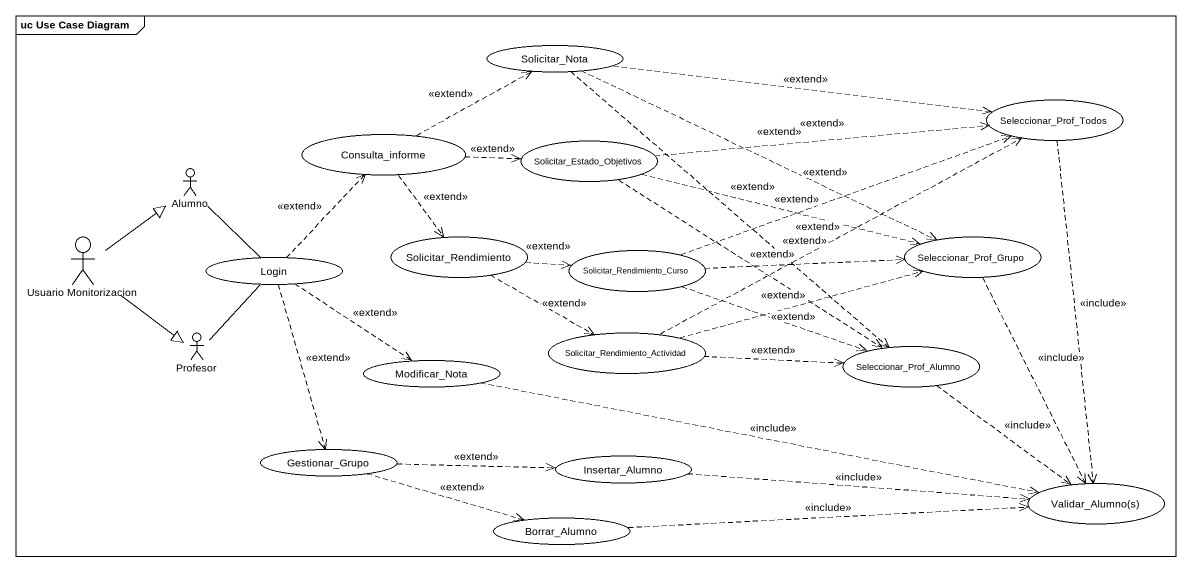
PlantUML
@startuml
mainframe uc Use Case Diagram
usecase Solicitar_Nota
usecase Seleccionar_Prof_Todos
usecase Consulta_informe
usecase Solicitar_Estado_Objetivos
actor Alumno
actor "Usuario Monitorizacion" as Usuario_Monitorizacion
usecase Login
usecase Solicitar_Rendimiento
usecase Solicitar_Rendimiento_Curso
usecase Seleccionar_Prof_Grupo
actor Profesor
usecase Modificar_Nota
usecase "Solicitar_Rendimiento_Actividad" as Solicitar_Rendimiento_2
usecase Seleccionar_Prof_Alumno
usecase Gestionar_Grupo
usecase Insertar_Alumno
usecase "Validar_Alumno(s)" as Validar_Alumno_s
usecase Borrar_Alumno
Solicitar_Nota .right.> Seleccionar_Prof_Todos : <<extend>>
Solicitar_Nota .right.> Seleccionar_Prof_Grupo : <<extend>>
Solicitar_Nota ..> Seleccionar_Prof_Alumno : <<extend>>
Seleccionar_Prof_Todos ..> Validar_Alumno_s : <<include>>
Consulta_informe .right.> Solicitar_Nota : <<extend>>
Consulta_informe .right.> Solicitar_Estado_Objetivos : <<extend>>
Consulta_informe ..> Solicitar_Rendimiento : <<extend>>
Solicitar_Estado_Objetivos .right.> Seleccionar_Prof_Todos : <<extend>>
Solicitar_Estado_Objetivos .right.> Seleccionar_Prof_Grupo : <<extend>>
Solicitar_Estado_Objetivos ..> Seleccionar_Prof_Alumno : <<extend>>
Alumno -- Login
Usuario_Monitorizacion -up-|> Alumno
Usuario_Monitorizacion --|> Profesor
Login .up.> Consulta_informe : <<extend>>
Login ..> Modificar_Nota : <<extend>>
Login ..> Gestionar_Grupo : <<extend>>
Solicitar_Rendimiento .right.> Solicitar_Rendimiento_Curso : <<extend>>
Solicitar_Rendimiento .right.> Solicitar_Rendimiento_2 : <<extend>>
Solicitar_Rendimiento_Curso .right.> Seleccionar_Prof_Todos : <<extend>>
Solicitar_Rendimiento_Curso .right.> Seleccionar_Prof_Grupo : <<extend>>
Solicitar_Rendimiento_Curso .right.> Seleccionar_Prof_Alumno : <<extend>>
Seleccionar_Prof_Grupo ..> Validar_Alumno_s : <<include>>
Profesor -up- Login
Modificar_Nota .right.> Validar_Alumno_s : <<include>>
Solicitar_Rendimiento_2 .right.> Seleccionar_Prof_Todos : <<extend>>
Solicitar_Rendimiento_2 .right.> Seleccionar_Prof_Grupo : <<extend>>
Solicitar_Rendimiento_2 .right.> Seleccionar_Prof_Alumno : <<extend>>
Seleccionar_Prof_Alumno ..> Validar_Alumno_s : <<include>>
Gestionar_Grupo .right.> Insertar_Alumno : <<extend>>
Gestionar_Grupo .right.> Borrar_Alumno : <<extend>>
Insertar_Alumno .right.> Validar_Alumno_s : <<include>>
Borrar_Alumno .right.> Validar_Alumno_s : <<include>>
@enduml
